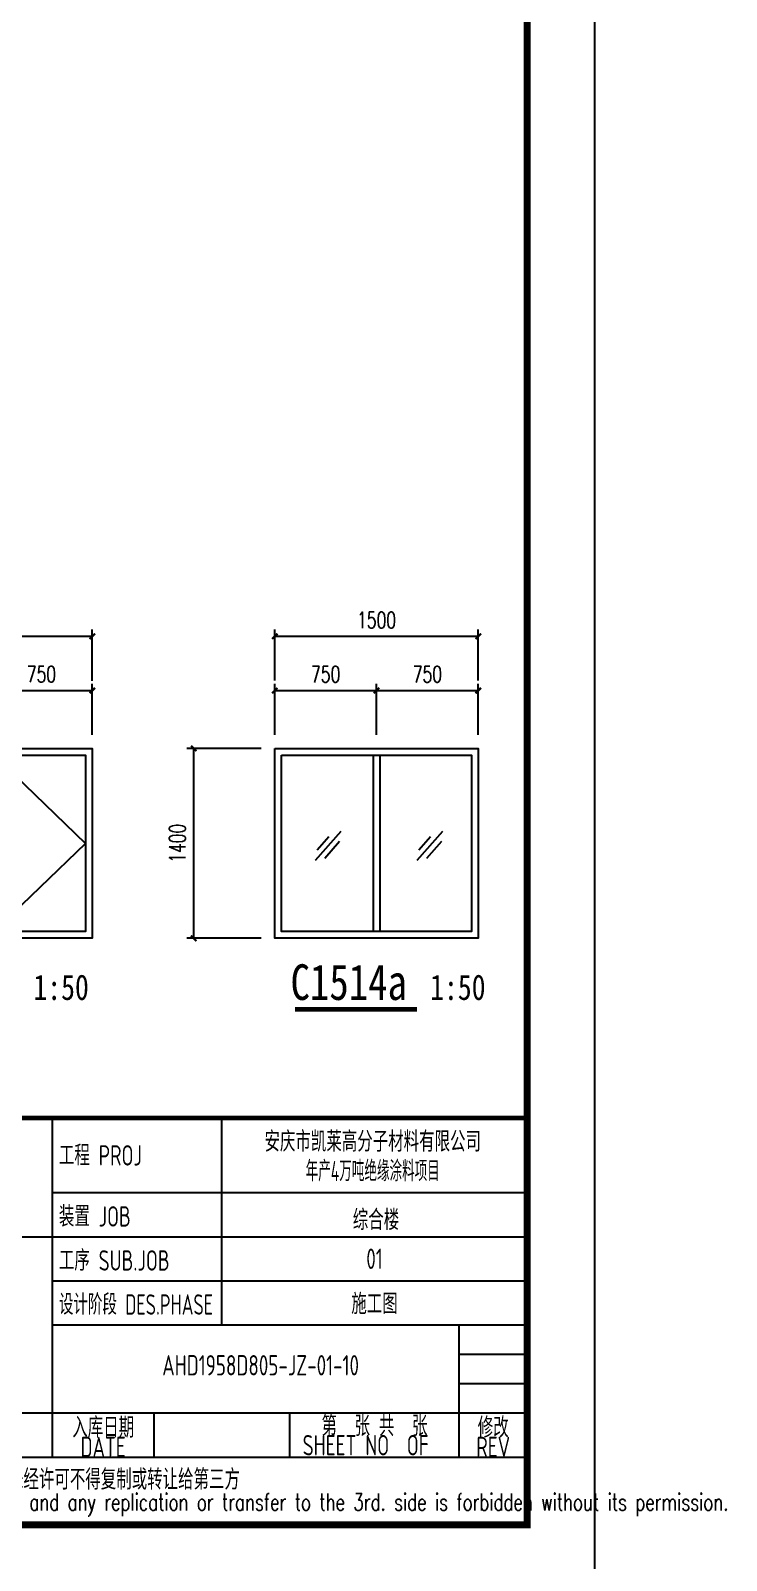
# Model space of a CAD drawing. Extents: x 5904849 to 6011887, y -826029 to -177002.
# Drawn here: x 5955929 to 5966187, y -725176 to -702608 of the extents above; entities that cross this region are included whole.
import ezdxf
from ezdxf.enums import TextEntityAlignment as Align

# ---------------------------------------------------------------- set-up
doc = ezdxf.new("R2010")
doc.units = 0
doc.header["$LTSCALE"] = 1000
doc.header["$MEASUREMENT"] = 0
doc.layers.get('0').update_dxf_attribs({"linetype": 'CONTINUOUS'})
doc.layers.get('Defpoints').update_dxf_attribs({"linetype": 'CONTINUOUS'})
for name, color, linetype in [('DIM_SYMB', 3, 'CONTINUOUS'), ('PUB_DIM', 3, 'CONTINUOUS'), ('PUB_TEXT', 7, 'CONTINUOUS'), ('PUB_TITLE', 4, 'CONTINUOUS'), ('折断', 8, 'CONTINUOUS')]:
    doc.layers.add(name, color=color, linetype=linetype)
doc.styles.add('-黑体', font='simhei.ttf', dxfattribs={"width": 0.8})
doc.styles.add('_TCH_DIM_T3', font='SIMPLEX', dxfattribs={"width": 0.705882, "bigfont": 'GBCBIG'})
doc.styles.add('ECEC_TQ', font='txt_l.shx', dxfattribs={"bigfont": 'hztxt_l.shx'})
doc.styles.add('sceie', font='sceie.shx', dxfattribs={"bigfont": 'sceic.shx'})
doc.dimstyles.new('_TCH_ARCH&&50', dxfattribs={"dimtxt": 119, "dimasz": 40, "dimexe": 50, "dimexo": 100, "dimgap": 60.5, "dimtad": 1, "dimdec": 0, "dimzin": 0, "dimdsep": 46, "dimtxsty": '_TCH_DIM_T3', "dimblk": 'ARCHTICK', "dimcen": 0.09, "dimclrt": 7, "dimazin": 2, "dimtfac": 1, "dimtdec": 0, "dimtix": 1, "dimtmove": 2, "dimatfit": 3, "dimfxl": 0, "dimtolj": 1, "dimtzin": 0, "dimarcsym": 0})

# ---------------------------------------------------------------- blocks, each defined once
blk = doc.blocks.new('_ArchTick')
at = {"color": 0, "linetype": 'ByBlock', "const_width": 0.4}
blk.add_lwpolyline([(-0.5, -0.5), (0.5, 0.5)], dxfattribs=at)
blk = doc.blocks.new('*D140')
at = {"layer": 'Defpoints', "color": 0, "transparency": 16777216}
for p in [(5974827, -720389), (5974077, -720816), (5974827, -720816)]:
    blk.add_point(p, dxfattribs=at)
at = {"layer": 'PUB_DIM', "color": 0, "lineweight": -2, "transparency": 16777216}
for p, q in [((5974077, -720716), (5974077, -720339)), ((5974827, -720716), (5974827, -720339)), ((5974077, -720389), (5974827, -720389))]:
    blk.add_line(p, q, dxfattribs=at)
at = {"layer": 'PUB_DIM', "color": 0, "lineweight": -2, "transparency": 16777216, "xscale": 40, "yscale": 40, "zscale": 40, "rotation": 180}
blk.add_blockref('_ArchTick', (5974077, -720389), dxfattribs=at)
at = {"layer": 'PUB_DIM', "color": 0, "lineweight": -2, "transparency": 16777216, "xscale": 40, "yscale": 40, "zscale": 40}
blk.add_blockref('_ArchTick', (5974827, -720389), dxfattribs=at)
at = {"layer": 'PUB_DIM', "color": 7, "transparency": 16777216, "insert": (5974452, -720269), "char_height": 119, "attachment_point": 5, "style": '_TCH_DIM_T3'}
blk.add_mtext('\\A1;750', dxfattribs=at)
blk = doc.blocks.new('*D141')
at = {"layer": 'Defpoints', "color": 0, "transparency": 16777216}
for p in [(5975577, -720389), (5974827, -720816), (5975577, -720816)]:
    blk.add_point(p, dxfattribs=at)
at = {"layer": 'PUB_DIM', "color": 0, "lineweight": -2, "transparency": 16777216}
for p, q in [((5974827, -720716), (5974827, -720339)), ((5975577, -720716), (5975577, -720339)), ((5974827, -720389), (5975577, -720389))]:
    blk.add_line(p, q, dxfattribs=at)
at = {"layer": 'PUB_DIM', "color": 0, "lineweight": -2, "transparency": 16777216, "xscale": 40, "yscale": 40, "zscale": 40, "rotation": 180}
blk.add_blockref('_ArchTick', (5974827, -720389), dxfattribs=at)
at = {"layer": 'PUB_DIM', "color": 0, "lineweight": -2, "transparency": 16777216, "xscale": 40, "yscale": 40, "zscale": 40}
blk.add_blockref('_ArchTick', (5975577, -720389), dxfattribs=at)
at = {"layer": 'PUB_DIM', "color": 7, "transparency": 16777216, "insert": (5975202, -720269), "char_height": 119, "attachment_point": 5, "style": '_TCH_DIM_T3'}
blk.add_mtext('\\A1;750', dxfattribs=at)
blk = doc.blocks.new('*D142')
at = {"layer": 'Defpoints', "color": 0, "transparency": 16777216}
for p in [(5975577, -719989), (5974077, -720416), (5975577, -720416)]:
    blk.add_point(p, dxfattribs=at)
at = {"layer": 'PUB_DIM', "color": 0, "lineweight": -2, "transparency": 16777216}
for p, q in [((5974077, -720316), (5974077, -719939)), ((5974077, -719989), (5975577, -719989)), ((5975577, -720316), (5975577, -719939))]:
    blk.add_line(p, q, dxfattribs=at)
at = {"layer": 'PUB_DIM', "color": 0, "lineweight": -2, "transparency": 16777216, "xscale": 40, "yscale": 40, "zscale": 40, "rotation": 180}
blk.add_blockref('_ArchTick', (5974077, -719989), dxfattribs=at)
at = {"layer": 'PUB_DIM', "color": 0, "lineweight": -2, "transparency": 16777216, "xscale": 40, "yscale": 40, "zscale": 40}
blk.add_blockref('_ArchTick', (5975577, -719989), dxfattribs=at)
at = {"layer": 'PUB_DIM', "color": 7, "transparency": 16777216, "insert": (5974827, -719869), "char_height": 119, "attachment_point": 5, "style": '_TCH_DIM_T3'}
blk.add_mtext('\\A1;1500', dxfattribs=at)
blk = doc.blocks.new('*D143')
at = {"layer": 'Defpoints', "color": 0, "transparency": 16777216}
for p in [(5973479, -720816), (5974077, -720816), (5974077, -722216)]:
    blk.add_point(p, dxfattribs=at)
at = {"layer": 'PUB_DIM', "color": 0, "lineweight": -2, "transparency": 16777216}
for p, q in [((5973977, -720816), (5973429, -720816)), ((5973479, -722216), (5973479, -720816)), ((5973977, -722216), (5973429, -722216))]:
    blk.add_line(p, q, dxfattribs=at)
at = {"layer": 'PUB_DIM', "color": 0, "lineweight": -2, "transparency": 16777216, "xscale": 40, "yscale": 40, "zscale": 40}
for p, rotation in [((5973479, -720816), 90), ((5973479, -722216), 270)]:
    blk.add_blockref('_ArchTick', p, dxfattribs=dict(at, rotation=rotation))
at = {"layer": 'PUB_DIM', "color": 7, "transparency": 16777216, "insert": (5973359, -721516), "char_height": 119, "attachment_point": 5, "rotation": 90, "style": '_TCH_DIM_T3'}
blk.add_mtext('\\A1;1400', dxfattribs=at)
blk = doc.blocks.new('*D86')
at = {"layer": 'Defpoints', "color": 0, "transparency": 16777216}
for p in [(1560, 2370), (810, 1942), (1560, 1942)]:
    blk.add_point(p, dxfattribs=at)
at = {"layer": 'PUB_DIM', "color": 0, "lineweight": -2, "transparency": 16777216}
for p, q in [((810, 2042), (810, 2420)), ((810, 2370), (1560, 2370)), ((1560, 2042), (1560, 2420))]:
    blk.add_line(p, q, dxfattribs=at)
at = {"layer": 'PUB_DIM', "color": 0, "lineweight": -2, "transparency": 16777216, "xscale": 40, "yscale": 40, "zscale": 40, "rotation": 180}
blk.add_blockref('_ArchTick', (810, 2370), dxfattribs=at)
at = {"layer": 'PUB_DIM', "color": 0, "lineweight": -2, "transparency": 16777216, "xscale": 40, "yscale": 40, "zscale": 40}
blk.add_blockref('_ArchTick', (1560, 2370), dxfattribs=at)
at = {"layer": 'PUB_DIM', "color": 7, "transparency": 16777216, "insert": (1185, 2490), "char_height": 119, "attachment_point": 5, "style": '_TCH_DIM_T3'}
blk.add_mtext('\\A1;750', dxfattribs=at)
blk = doc.blocks.new('*D87')
at = {"layer": 'Defpoints', "color": 0, "transparency": 16777216}
for p in [(2310, 2370), (1560, 1942), (2310, 1942)]:
    blk.add_point(p, dxfattribs=at)
at = {"layer": 'PUB_DIM', "color": 0, "lineweight": -2, "transparency": 16777216}
for p, q in [((1560, 2042), (1560, 2420)), ((1560, 2370), (2310, 2370)), ((2310, 2042), (2310, 2420))]:
    blk.add_line(p, q, dxfattribs=at)
at = {"layer": 'PUB_DIM', "color": 0, "lineweight": -2, "transparency": 16777216, "xscale": 40, "yscale": 40, "zscale": 40, "rotation": 180}
blk.add_blockref('_ArchTick', (1560, 2370), dxfattribs=at)
at = {"layer": 'PUB_DIM', "color": 0, "lineweight": -2, "transparency": 16777216, "xscale": 40, "yscale": 40, "zscale": 40}
blk.add_blockref('_ArchTick', (2310, 2370), dxfattribs=at)
at = {"layer": 'PUB_DIM', "color": 7, "transparency": 16777216, "insert": (1935, 2490), "char_height": 119, "attachment_point": 5, "style": '_TCH_DIM_T3'}
blk.add_mtext('\\A1;750', dxfattribs=at)
blk = doc.blocks.new('*D88')
at = {"layer": 'Defpoints', "color": 0, "transparency": 16777216}
for p in [(2310, 2770), (810, 2342), (2310, 2342)]:
    blk.add_point(p, dxfattribs=at)
at = {"layer": 'PUB_DIM', "color": 0, "lineweight": -2, "transparency": 16777216}
for p, q in [((810, 2442), (810, 2820)), ((810, 2770), (2310, 2770)), ((2310, 2442), (2310, 2820))]:
    blk.add_line(p, q, dxfattribs=at)
at = {"layer": 'PUB_DIM', "color": 0, "lineweight": -2, "transparency": 16777216, "xscale": 40, "yscale": 40, "zscale": 40, "rotation": 180}
blk.add_blockref('_ArchTick', (810, 2770), dxfattribs=at)
at = {"layer": 'PUB_DIM', "color": 0, "lineweight": -2, "transparency": 16777216, "xscale": 40, "yscale": 40, "zscale": 40}
blk.add_blockref('_ArchTick', (2310, 2770), dxfattribs=at)
at = {"layer": 'PUB_DIM', "color": 7, "transparency": 16777216, "insert": (1560, 2890), "char_height": 119, "attachment_point": 5, "style": '_TCH_DIM_T3'}
blk.add_mtext('\\A1;1500', dxfattribs=at)
blk = doc.blocks.new('*D89')
at = {"layer": 'Defpoints', "color": 0, "transparency": 16777216}
for p in [(212, 1942), (810, 1942), (810, 542)]:
    blk.add_point(p, dxfattribs=at)
at = {"layer": 'PUB_DIM', "color": 0, "lineweight": -2, "transparency": 16777216}
for p, q in [((710, 1942), (162, 1942)), ((212, 542), (212, 1942)), ((710, 542), (162, 542))]:
    blk.add_line(p, q, dxfattribs=at)
at = {"layer": 'PUB_DIM', "color": 0, "lineweight": -2, "transparency": 16777216, "xscale": 40, "yscale": 40, "zscale": 40}
for p, rotation in [((212, 1942), 90), ((212, 542), 270)]:
    blk.add_blockref('_ArchTick', p, dxfattribs=dict(at, rotation=rotation))
at = {"layer": 'PUB_DIM', "color": 7, "transparency": 16777216, "insert": (92, 1242), "char_height": 119, "attachment_point": 5, "rotation": 90, "style": '_TCH_DIM_T3'}
blk.add_mtext('\\A1;1400', dxfattribs=at)
blk = doc.blocks.new('A$C65bd09eb')
at = {"color": 144}
for p, q in [((1502.2, 1892.5), (1502.2, 592.5)), ((1552.2, 1892.5), (1552.2, 592.5))]:
    blk.add_line(p, q, dxfattribs=at)
for points in [[(777.2, 1942.5), (2277.2, 1942.5), (2277.2, 542.5), (777.2, 542.5)], [(827.2, 1892.5), (2227.2, 1892.5), (2227.2, 592.5), (827.2, 592.5)]]:
    blk.add_lwpolyline(points, close=True, dxfattribs=at)
at = {"layer": 'DIM_SYMB', "const_width": 35}
blk.add_lwpolyline([(926.4, 17.5), (1824.9, 17.5)], dxfattribs=at)
at = {"layer": '折断'}
for p, q in [((1263.4, 1329.2), (1075.9, 1117.2)), ((1176.3, 1291.3), (1088.9, 1192.5)), ((1255.8, 1256.4), (1145.7, 1131.9)), ((2013.4, 1329.2), (1825.9, 1117.2)), ((1926.3, 1291.3), (1838.9, 1192.5)), ((2005.8, 1256.4), (1895.7, 1131.9))]:
    blk.add_line(p, q, dxfattribs=at)
at = {"layer": 'PUB_TEXT', "style": '-黑体', "width": 0.8}
for s, height, p in [('C1514a', 262.87, (893.7, 87.5)), ('1:50', 187.76, (1922.7, 87.5))]:
    blk.add_text(s, height=height, dxfattribs=at).set_placement(p)
at = {"layer": 'PUB_DIM'}
for p1, p2, distance, picture, middle in [((777.2, 2342.5), (2277.2, 2342.5), 427.2, '*D142', (1527.2, 2889.6)), ((777.2, 1942.5), (1527.2, 1942.5), 427.2, '*D140', (1152.2, 2489.6)), ((1527.2, 1942.5), (2277.2, 1942.5), 427.2, '*D141', (1902.2, 2489.6)), ((777.2, 542.4), (777.2, 1942.5), 597.7, '*D143', (59.5, 1242.5))]:
    dim = blk.add_aligned_dim(p1=p1, p2=p2, distance=distance, dimstyle='_TCH_ARCH&&50', dxfattribs=at)
    dim.commit()
    dim.dimension.update_dxf_attribs({"geometry": picture, "text_midpoint": middle, "insert": (-5973299.3, 722758.5)})
blk = doc.blocks.new('A$C78FE1A49')
at = {"color": 144}
for p, q in [((1534.6, 1892.5), (1534.6, 592.5)), ((1584.6, 1892.5), (1584.6, 592.5))]:
    blk.add_line(p, q, dxfattribs=at)
for points in [[(809.6, 1942.5), (2309.6, 1942.5), (2309.6, 542.5), (809.6, 542.5)], [(859.6, 1892.5), (2259.6, 1892.5), (2259.6, 592.5), (859.6, 592.5)]]:
    blk.add_lwpolyline(points, close=True, dxfattribs=at)
at = {"color": 251}
for points, elevation in [([(1534.6, 1892.5), (859.6, 1242.5), (1534.6, 592.5)], 0), ([(1584.6, 1892.5), (2259.6, 1242.5), (1584.6, 592.5)], -5.8)]:
    blk.add_lwpolyline(points, dxfattribs=dict(at, elevation=elevation))
at = {"layer": 'DIM_SYMB', "const_width": 35}
blk.add_lwpolyline([(926, 17.5), (1735.6, 17.5)], dxfattribs=at)
at = {"layer": 'PUB_TEXT', "style": '-黑体', "width": 0.8}
for s, height, p in [('C1514', 262.87, (926, 87.5)), ('1:50', 187.76, (1875.6, 87.5))]:
    blk.add_text(s, height=height, dxfattribs=at).set_placement(p)
at = {"layer": 'PUB_DIM'}
for p1, p2, distance, picture, middle in [((809.6, 2342.5), (2309.6, 2342.5), 427.2, '*D88', (1559.6, 2889.6)), ((809.6, 1942.5), (1559.6, 1942.5), 427.2, '*D86', (1184.6, 2489.6)), ((1559.6, 1942.5), (2309.6, 1942.5), 427.2, '*D87', (1934.6, 2489.6)), ((809.6, 542.4), (809.6, 1942.5), 597.7, '*D89', (91.9, 1242.5))]:
    dim = blk.add_aligned_dim(p1=p1, p2=p2, distance=distance, dimstyle='_TCH_ARCH&&50', dxfattribs=at)
    dim.commit()
    dim.dimension.update_dxf_attribs({"geometry": picture, "text_midpoint": middle})

msp = doc.modelspace()

# ---------------------------------------------------------------- linework, layer by layer
for p, q in [((5956249.4, -723651.3), (5956249.4, -718651.3)), ((5958749.4, -721701.3), (5958749.4, -718651.3)), ((5963249.4, -724651.3), (5963249.4, -718651.3)), ((5956249.4, -719751.3), (5963249.4, -719751.3)), ((5945249.4, -720401.3), (5956249.4, -720401.3)), ((5956249.4, -720401.3), (5963249.4, -720401.3)), ((5956249.4, -721051.3), (5963249.4, -721051.3)), ((5956249.4, -721701.3), (5963249.4, -721701.3)), ((5962249.4, -723651.3), (5962249.4, -721701.3)), ((5962249.4, -722134.6), (5963249.4, -722134.6)), ((5962249.4, -722567.9), (5963249.4, -722567.9)), ((5950749.4, -723001.3), (5963249.4, -723001.3)), ((5957749.4, -723651.3), (5957749.4, -723001.3)), ((5959749.4, -723651.3), (5959749.4, -723001.3)), ((5945249.4, -723651.3), (5963249.4, -723651.3)), ((5945249.4, -724651.3), (5963249.4, -724651.3))]:
    msp.add_line(p, q)
at = {"const_width": 70}
msp.add_lwpolyline([(5963249.4, -718651.3), (5945249.4, -718651.3)], dxfattribs=at)
at = {"layer": 'PUB_TITLE', "color": 4}
msp.add_lwpolyline([(5904849.4, -725651.3), (5964249.4, -725651.3), (5964249.4, -683651.3), (5904849.4, -683651.3)], close=True, dxfattribs=at)
at = {"layer": 'PUB_TITLE', "color": 4, "const_width": 100}
msp.add_lwpolyline([(5907349.4, -724651.3), (5963249.4, -724651.3), (5963249.4, -684651.3), (5907349.4, -684651.3)], close=True, dxfattribs=at)

# ---------------------------------------------------------------- block references
at = {"color": 0, "xscale": 2, "yscale": 2, "zscale": 2}
for name, p in [('A$C78FE1A49', (5952218.7, -717083.3)), ('A$C65bd09eb', (5957973.8, -717083.3))]:
    msp.add_blockref(name, p, dxfattribs=at)

# ---------------------------------------------------------------- texts
for s, height, style, width, p in [('安庆市凯莱高分子材料有限公司', 300, 'sceie', 0.8, (5960973.1, -718981.1)), ('年产4万吨绝缘涂料项目', 300, 'sceie', 0.65, (5960973.1, -719416.1)), ('综合楼', 300, 'sceie', 0.8, (5961020.9, -720137.3)), ('01', 300, 'sceie', 0.8, (5960999.4, -720726.3)), ('施工图', 300, 'sceie', 0.8, (5960999.4, -721376.3)), ('入库日期', 300, 'sceie', 0.8, (5956999.4, -723201.3)), ('第  张 共  张', 300, 'sceie', 0.8, (5960999.4, -723176.3)), ('修改', 300, 'sceie', 0.8, (5962749.4, -723201.3)), ('DATE', 300, 'sceie', 0.8, (5956999.4, -723501.3)), ('SHEET NO  OF  ', 300, 'sceie', 0.8, (5960999.4, -723476.3)), ('REV', 300, 'sceie', 0.8, (5962749.4, -723501.3)), ('本文件专有权属安徽华东化工医药工程有限责任公司所有,未经许可不得复制或转让给第三方', 300, 'sceie', 0.8, (5954420.5, -724000.2)), ('The proprietary right of this document belongs to Anhui Huadong Chemical And Medical Engineering  Co.,Ltd.  and any replication or transfer to the 3rd. side is forbidden without its permission. ', 250, 'ECEC_TQ', 0.72, (5954249.4, -724351.3))]:
    msp.add_text(s, height=height, dxfattribs=dict(style=style, width=width)).set_placement(p, align=Align.MIDDLE)
at = {"style": 'sceie'}
for s, width, p in [('工程 PROJ', 0.8, (5956346.2, -719351.3)), ('装置 JOB', 0.8, (5956346.2, -720251.3)), ('工序 SUB.JOB', 0.8, (5956346.2, -720901.3)), ('设计阶段 DES.PHASE', 0.75, (5956346.2, -721551.3))]:
    msp.add_text(s, height=300, dxfattribs=dict(at, width=width)).set_placement(p)
at = {"style": 'sceie', "width": 0.8}
msp.add_attdef('AHD1958D805-JZ-01-10', text='200320-02-040', height=300, dxfattribs=at).set_placement((5959320.1, -722297.5), align=Align.MIDDLE)

doc.saveas('drawing.dxf')
